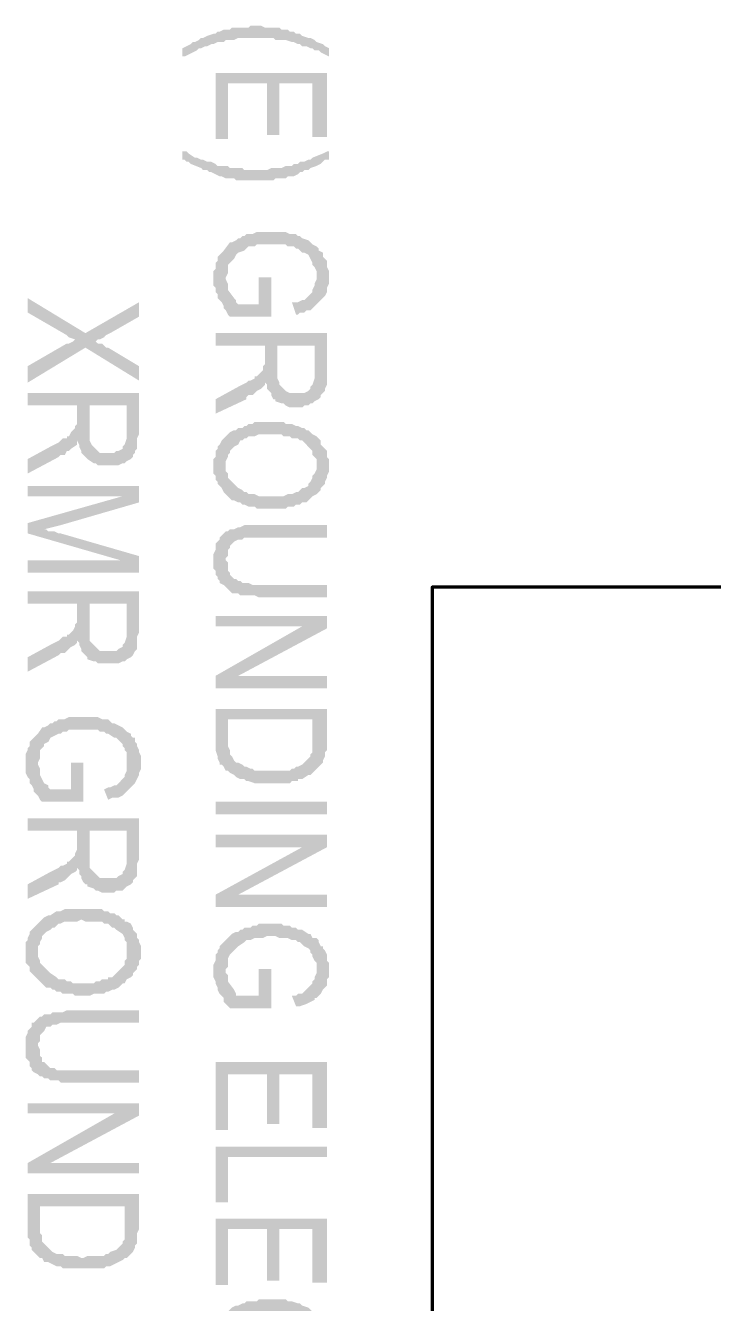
# Model space of a CAD drawing. Header units: inches. Extents: x -186 to 186, y -282 to 282.
# Drawn here: x -67.78 to -55.44, y -0.85 to 22.07 of the extents above; entities that cross this region are included whole.
import ezdxf

# ---------------------------------------------------------------- set-up
doc = ezdxf.new("R2010")
doc.units = ezdxf.units.IN
doc.header["$MEASUREMENT"] = 0
doc.layers.add('H', color=7, linetype='CONTINUOUS', lineweight=100)
doc.layers.add('P', color=250, linetype='CONTINUOUS', lineweight=100)

msp = doc.modelspace()

# ---------------------------------------------------------------- hatches: boundary and pattern name
at = {"layer": 'H', "linetype": 'Continuous'}
for points in [[(-62.333, 21.519), (-62.333, 21.667), (-62.407, 21.704), (-62.444, 21.741), (-62.556, 21.778), (-62.593, 21.815), (-62.667, 21.852), (-62.704, 21.852), (-62.815, 21.889), (-62.852, 21.926), (-62.926, 21.926), (-62.963, 21.963), (-63.037, 21.963), (-63.074, 22), (-63.111, 22), (-63.185, 22), (-63.222, 22.037), (-63.296, 22.037), (-63.333, 22.037), (-63.37, 22.037), (-63.481, 22.037), (-63.556, 22.074), (-63.741, 22.074), (-63.778, 22.037), (-63.889, 22.037), (-63.963, 22.037), (-64, 22.037), (-64.074, 22.037), (-64.111, 22), (-64.185, 22), (-64.222, 22), (-64.296, 21.963), (-64.333, 21.963), (-64.37, 21.926), (-64.407, 21.926), (-64.519, 21.889), (-64.593, 21.852), (-64.63, 21.852), (-64.667, 21.815), (-64.741, 21.778), (-64.778, 21.778), (-64.815, 21.741), (-64.889, 21.704), (-64.963, 21.667), (-64.963, 21.519), (-64.926, 21.519), (-64.704, 21.63), (-64.667, 21.667), (-64.63, 21.667), (-64.556, 21.704), (-64.519, 21.704), (-64.444, 21.741), (-64.407, 21.741), (-64.333, 21.778), (-64.296, 21.778), (-64.222, 21.778), (-64.185, 21.815), (-64.074, 21.815), (-64.037, 21.815), (-63.963, 21.852), (-63.926, 21.852), (-63.852, 21.852), (-63.444, 21.852), (-63.407, 21.852), (-63.333, 21.852), (-63.296, 21.815), (-63.222, 21.815), (-63.148, 21.815), (-63.111, 21.815), (-63, 21.778), (-62.963, 21.778), (-62.889, 21.741), (-62.852, 21.741), (-62.815, 21.704), (-62.778, 21.704), (-62.741, 21.704), (-62.667, 21.667), (-62.63, 21.667), (-62.593, 21.63), (-62.519, 21.63), (-62.481, 21.593), (-62.407, 21.556)], [(-62.37, 20.074), (-62.37, 21.222), (-64.37, 21.222), (-64.37, 20.037), (-64.148, 20.037), (-64.148, 21.037), (-63.444, 21.037), (-63.444, 20.111), (-63.222, 20.111), (-63.222, 21.037), (-62.63, 21.037), (-62.63, 20.074)], [(-62.333, 19.667), (-62.333, 19.815), (-62.37, 19.815), (-62.444, 19.778), (-62.63, 19.704), (-62.667, 19.667), (-62.704, 19.667), (-62.778, 19.63), (-62.815, 19.63), (-62.852, 19.63), (-62.889, 19.593), (-62.963, 19.593), (-63, 19.556), (-63.037, 19.556), (-63.111, 19.556), (-63.185, 19.519), (-63.222, 19.519), (-63.259, 19.519), (-63.333, 19.519), (-63.37, 19.519), (-63.444, 19.481), (-63.852, 19.481), (-63.889, 19.519), (-63.963, 19.519), (-64, 19.519), (-64.037, 19.519), (-64.111, 19.519), (-64.148, 19.556), (-64.222, 19.556), (-64.259, 19.556), (-64.333, 19.556), (-64.37, 19.593), (-64.444, 19.63), (-64.481, 19.63), (-64.519, 19.63), (-64.593, 19.667), (-64.63, 19.667), (-64.704, 19.704), (-64.741, 19.704), (-64.852, 19.778), (-64.889, 19.815), (-64.963, 19.815), (-64.963, 19.667), (-64.926, 19.667), (-64.889, 19.63), (-64.852, 19.63), (-64.815, 19.593), (-64.63, 19.519), (-64.593, 19.481), (-64.519, 19.481), (-64.481, 19.444), (-64.444, 19.444), (-64.37, 19.407), (-64.296, 19.37), (-64.259, 19.37), (-64.185, 19.333), (-64.148, 19.333), (-64.111, 19.333), (-64.037, 19.333), (-64, 19.296), (-63.926, 19.296), (-63.889, 19.296), (-63.778, 19.296), (-63.704, 19.296), (-63.593, 19.296), (-63.556, 19.296), (-63.444, 19.296), (-63.37, 19.296), (-63.333, 19.296), (-63.296, 19.333), (-63.222, 19.333), (-63.185, 19.333), (-63.111, 19.333), (-63.074, 19.37), (-63, 19.37), (-62.963, 19.37), (-62.889, 19.407), (-62.852, 19.444), (-62.815, 19.444), (-62.778, 19.481), (-62.704, 19.481), (-62.667, 19.519), (-62.556, 19.556), (-62.481, 19.593), (-62.444, 19.63), (-62.407, 19.667)], [(-62.333, 17.556), (-62.333, 17.667), (-62.37, 17.741), (-62.37, 17.778), (-62.37, 17.852), (-62.407, 17.889), (-62.444, 17.926), (-62.444, 18), (-62.519, 18.037), (-62.519, 18.074), (-62.556, 18.111), (-62.63, 18.148), (-62.667, 18.185), (-62.704, 18.222), (-62.815, 18.259), (-62.852, 18.296), (-62.889, 18.296), (-62.926, 18.333), (-63, 18.333), (-63.037, 18.333), (-63.111, 18.37), (-63.148, 18.37), (-63.185, 18.37), (-63.333, 18.37), (-63.37, 18.37), (-63.407, 18.37), (-63.481, 18.37), (-63.593, 18.37), (-63.63, 18.37), (-63.704, 18.333), (-63.741, 18.333), (-63.815, 18.333), (-63.852, 18.296), (-63.889, 18.296), (-63.926, 18.259), (-63.963, 18.259), (-64, 18.222), (-64.074, 18.185), (-64.111, 18.185), (-64.222, 18.037), (-64.259, 18), (-64.296, 17.963), (-64.333, 17.926), (-64.333, 17.852), (-64.37, 17.815), (-64.37, 17.778), (-64.37, 17.704), (-64.407, 17.667), (-64.407, 17.593), (-64.407, 17.556), (-64.407, 17.519), (-64.407, 17.481), (-64.407, 17.407), (-64.37, 17.37), (-64.37, 17.296), (-64.333, 17.259), (-64.333, 17.185), (-64.296, 17.148), (-64.259, 17.111), (-64.222, 17.037), (-64.222, 17), (-64.185, 16.963), (-64.185, 17.556), (-64.148, 17.63), (-64.148, 17.667), (-64.148, 17.741), (-64.148, 17.778), (-64.111, 17.815), (-64.037, 17.889), (-64, 17.963), (-63.963, 18), (-63.852, 18.037), (-63.815, 18.074), (-63.778, 18.111), (-63.741, 18.111), (-63.667, 18.111), (-63.63, 18.148), (-63.556, 18.148), (-63.519, 18.148), (-63.444, 18.148), (-63.296, 18.148), (-63.222, 18.148), (-63.185, 18.148), (-63.111, 18.148), (-63.074, 18.111), (-63, 18.111), (-62.963, 18.111), (-62.926, 18.074), (-62.889, 18.074), (-62.852, 18.037), (-62.815, 18), (-62.778, 18), (-62.704, 17.963), (-62.667, 17.889), (-62.63, 17.815), (-62.63, 17.778), (-62.593, 17.741), (-62.556, 17.667), (-62.556, 17.556), (-62.556, 17.074), (-62.519, 17.111), (-62.481, 17.148), (-62.444, 17.185), (-62.407, 17.222), (-62.37, 17.296), (-62.37, 17.333), (-62.37, 17.37), (-62.333, 17.444), (-62.333, 17.481)], [(-63.37, 16.852), (-63.37, 17.556), (-63.593, 17.556), (-63.593, 17.074), (-63.963, 17.074), (-64, 17.111), (-64, 17.148), (-64.037, 17.185), (-64.148, 17.333), (-64.148, 17.407), (-64.148, 17.444), (-64.185, 17.519), (-64.185, 17.556), (-64.185, 16.963), (-64.148, 16.889), (-64.111, 16.852)], [(-62.556, 17.074), (-62.556, 17.556), (-62.556, 17.519), (-62.593, 17.444), (-62.593, 17.407), (-62.63, 17.333), (-62.63, 17.296), (-62.667, 17.259), (-62.741, 17.185), (-62.778, 17.148), (-62.815, 17.148), (-62.889, 17.111), (-62.926, 17.111), (-63, 17.111), (-62.926, 16.889), (-62.889, 16.889), (-62.852, 16.926), (-62.778, 16.926), (-62.741, 16.963), (-62.667, 16.963), (-62.593, 17.037)], [(-66.704, 16.556), (-67.741, 17.185), (-67.741, 16.926), (-67.037, 16.519), (-67, 16.481), (-66.889, 16.444)], [(-65.741, 16.852), (-65.741, 17.111), (-66.704, 16.556), (-66.889, 16.444), (-66.926, 16.407), (-67, 16.37), (-67.037, 16.37), (-67.741, 15.963), (-67.741, 15.667), (-66.704, 16.296), (-66.519, 16.407), (-66.481, 16.444), (-66.444, 16.444), (-66.37, 16.481), (-66.333, 16.519), (-66.259, 16.556)], [(-62.37, 15.815), (-62.37, 16.556), (-64.37, 16.556), (-64.37, 16.333), (-63.481, 16.333), (-63.481, 16.074), (-63.481, 15.704), (-63.481, 15.667), (-63.444, 15.63), (-63.444, 15.556), (-63.407, 15.519), (-63.37, 15.481), (-63.37, 15.444), (-63.333, 15.37), (-63.296, 15.37), (-63.296, 15.333), (-63.259, 16.333), (-62.593, 16.333), (-62.593, 15.815), (-62.593, 15.333), (-62.519, 15.37), (-62.481, 15.407), (-62.481, 15.444), (-62.444, 15.481), (-62.407, 15.519), (-62.407, 15.556), (-62.37, 15.63), (-62.37, 15.741)], [(-65.741, 15.704), (-65.741, 15.963), (-66.296, 16.296), (-66.333, 16.296), (-66.37, 16.333), (-66.407, 16.37), (-66.481, 16.37), (-66.519, 16.407), (-66.704, 16.296)], [(-62.593, 15.333), (-62.593, 15.815), (-62.593, 15.741), (-62.63, 15.63), (-62.667, 15.593), (-62.667, 15.556), (-62.704, 15.519), (-62.778, 15.481), (-62.815, 15.481), (-62.852, 15.481), (-63, 15.481), (-63.037, 15.481), (-63.111, 15.519), (-63.148, 15.556), (-63.185, 15.593), (-63.222, 15.63), (-63.222, 15.667), (-63.259, 15.741), (-63.259, 16.333), (-63.296, 15.333), (-63.185, 15.296), (-63.148, 15.296), (-63.111, 15.259), (-63.037, 15.222), (-62.815, 15.222), (-62.778, 15.259), (-62.704, 15.259), (-62.667, 15.296), (-62.63, 15.296)], [(-63.481, 15.704), (-63.481, 16.074), (-63.481, 16), (-63.519, 15.963), (-63.519, 15.889), (-63.556, 15.852), (-63.593, 15.815), (-63.63, 15.778), (-63.667, 15.778), (-63.667, 15.741), (-63.741, 15.704), (-63.778, 15.704), (-63.815, 15.667), (-63.889, 15.63), (-63.963, 15.593), (-64.37, 15.37), (-64.37, 15.111), (-63.815, 15.37), (-63.815, 15.407), (-63.778, 15.444), (-63.704, 15.444), (-63.667, 15.481), (-63.63, 15.519), (-63.556, 15.556), (-63.519, 15.593), (-63.481, 15.63)], [(-65.741, 14.741), (-65.741, 15.481), (-67.741, 15.481), (-67.741, 15.259), (-66.852, 15.259), (-66.852, 15), (-66.852, 14.63), (-66.815, 14.556), (-66.815, 14.519), (-66.778, 14.444), (-66.778, 14.407), (-66.741, 14.37), (-66.704, 14.333), (-66.667, 14.296), (-66.63, 15.259), (-65.963, 15.259), (-65.963, 14.741), (-65.963, 14.259), (-65.889, 14.296), (-65.852, 14.333), (-65.852, 14.37), (-65.815, 14.407), (-65.815, 14.444), (-65.778, 14.481), (-65.778, 14.519), (-65.778, 14.556), (-65.778, 14.667)], [(-65.963, 14.259), (-65.963, 14.741), (-65.963, 14.667), (-66, 14.556), (-66.037, 14.519), (-66.037, 14.481), (-66.111, 14.444), (-66.148, 14.444), (-66.185, 14.407), (-66.222, 14.407), (-66.37, 14.407), (-66.444, 14.407), (-66.481, 14.444), (-66.519, 14.481), (-66.556, 14.519), (-66.593, 14.556), (-66.63, 14.63), (-66.63, 14.667), (-66.63, 15.259), (-66.667, 14.296), (-66.556, 14.222), (-66.519, 14.222), (-66.481, 14.185), (-66.407, 14.185), (-66.185, 14.185), (-66.148, 14.185), (-66.111, 14.185), (-66.037, 14.222), (-66, 14.222)], [(-66.852, 14.63), (-66.852, 15), (-66.852, 14.926), (-66.889, 14.889), (-66.889, 14.852), (-66.926, 14.815), (-66.963, 14.778), (-67, 14.704), (-67.037, 14.704), (-67.037, 14.667), (-67.111, 14.667), (-67.148, 14.63), (-67.185, 14.593), (-67.259, 14.556), (-67.333, 14.519), (-67.741, 14.296), (-67.741, 14.037), (-67.185, 14.333), (-67.148, 14.37), (-67.074, 14.37), (-67.037, 14.444), (-67, 14.444), (-66.963, 14.481), (-66.852, 14.556)], [(-62.333, 14.185), (-62.333, 14.296), (-62.37, 14.333), (-62.37, 14.37), (-62.37, 14.444), (-62.407, 14.481), (-62.444, 14.519), (-62.481, 14.556), (-62.481, 14.63), (-62.519, 14.667), (-62.556, 14.704), (-62.63, 14.741), (-62.667, 14.778), (-62.704, 14.815), (-62.741, 14.815), (-62.778, 14.852), (-62.815, 14.852), (-62.889, 14.889), (-62.926, 14.889), (-63, 14.926), (-63.037, 14.926), (-63.111, 14.926), (-63.148, 14.963), (-63.222, 14.963), (-63.519, 14.963), (-63.593, 14.963), (-63.667, 14.963), (-63.704, 14.926), (-63.778, 14.926), (-63.815, 14.889), (-63.852, 14.889), (-63.889, 14.852), (-63.963, 14.852), (-64, 14.815), (-64.037, 14.815), (-64.111, 14.778), (-64.148, 14.741), (-64.185, 14.704), (-64.222, 14.667), (-64.259, 14.63), (-64.296, 14.556), (-64.333, 14.519), (-64.333, 14.481), (-64.37, 14.444), (-64.37, 14.407), (-64.37, 14.333), (-64.407, 14.296), (-64.407, 14.222), (-64.407, 14.185), (-64.407, 14.148), (-64.407, 14.037), (-64.37, 14), (-64.37, 13.926), (-64.333, 13.889), (-64.333, 13.852), (-64.296, 13.815), (-64.259, 13.778), (-64.222, 13.704), (-64.185, 13.667), (-64.185, 14.222), (-64.185, 14.259), (-64.148, 14.333), (-64.148, 14.37), (-64.111, 14.407), (-64.111, 14.444), (-64.074, 14.481), (-64.037, 14.519), (-63.963, 14.556), (-63.926, 14.63), (-63.889, 14.63), (-63.852, 14.667), (-63.815, 14.667), (-63.778, 14.704), (-63.704, 14.704), (-63.667, 14.704), (-63.593, 14.741), (-63.481, 14.741), (-63.407, 14.741), (-63.333, 14.741), (-63.185, 14.741), (-63.148, 14.704), (-63.074, 14.704), (-63.037, 14.704), (-63, 14.667), (-62.926, 14.667), (-62.889, 14.667), (-62.852, 14.63), (-62.815, 14.63), (-62.778, 14.593), (-62.667, 14.481), (-62.63, 14.444), (-62.63, 14.37), (-62.593, 14.333), (-62.556, 14.296), (-62.556, 13.667), (-62.519, 13.704), (-62.481, 13.741), (-62.481, 13.778), (-62.444, 13.815), (-62.407, 13.852), (-62.407, 13.889), (-62.37, 13.963), (-62.37, 14), (-62.333, 14.074), (-62.333, 14.111)], [(-62.556, 13.667), (-62.556, 14.185), (-62.556, 14.111), (-62.593, 14.037), (-62.63, 14), (-62.63, 13.963), (-62.667, 13.889), (-62.704, 13.852), (-62.704, 13.815), (-62.778, 13.778), (-62.815, 13.778), (-62.852, 13.741), (-62.889, 13.704), (-62.926, 13.704), (-63, 13.667), (-63.037, 13.667), (-63.074, 13.667), (-63.148, 13.63), (-63.185, 13.63), (-63.556, 13.63), (-63.593, 13.63), (-63.667, 13.667), (-63.704, 13.667), (-63.778, 13.667), (-63.815, 13.704), (-63.852, 13.704), (-63.889, 13.741), (-63.963, 13.778), (-64.074, 13.889), (-64.111, 13.926), (-64.148, 13.963), (-64.148, 14.037), (-64.185, 14.074), (-64.185, 14.148), (-64.185, 14.185), (-64.185, 13.667), (-64.148, 13.63), (-64.111, 13.593), (-64.074, 13.556), (-64.037, 13.556), (-63.963, 13.519), (-63.926, 13.519), (-63.889, 13.481), (-63.852, 13.481), (-63.778, 13.444), (-63.741, 13.444), (-63.667, 13.444), (-63.63, 13.407), (-63.556, 13.407), (-63.519, 13.407), (-63.222, 13.407), (-63.185, 13.407), (-63.111, 13.407), (-63.074, 13.444), (-63, 13.444), (-62.963, 13.444), (-62.926, 13.481), (-62.852, 13.481), (-62.815, 13.519), (-62.741, 13.519), (-62.704, 13.556), (-62.63, 13.63)], [(-65.741, 13.519), (-65.741, 13.815), (-67.741, 13.815), (-67.741, 13.63), (-66.037, 13.63)], [(-65.741, 13.519), (-66.037, 13.63), (-67.741, 13.148), (-67.444, 13.037), (-67.148, 13.111)], [(-65.741, 12.259), (-65.741, 12.556), (-67.148, 12.963), (-67.185, 12.963), (-67.259, 13), (-67.333, 13), (-67.37, 13), (-67.407, 13.037), (-67.444, 13.037), (-67.741, 13.148), (-67.741, 12.963), (-66.074, 12.481)], [(-62.37, 12.889), (-62.37, 13.111), (-63.667, 13.111), (-63.741, 13.111), (-63.815, 13.111), (-63.852, 13.111), (-63.926, 13.074), (-63.963, 13.074), (-64.037, 13.037), (-64.074, 13.037), (-64.111, 13.037), (-64.148, 13), (-64.185, 13), (-64.185, 12.481), (-64.185, 12.519), (-64.148, 12.556), (-64.148, 12.63), (-64.148, 12.667), (-64.111, 12.704), (-64.111, 12.741), (-64.074, 12.778), (-64.037, 12.815), (-63.963, 12.852), (-63.926, 12.852), (-63.889, 12.852), (-63.852, 12.889), (-63.778, 12.889), (-63.667, 12.889), (-63.593, 12.889), (-63.519, 12.889)], [(-62.37, 11.815), (-62.37, 12.037), (-63.704, 12.037), (-63.778, 12.074), (-63.852, 12.074), (-63.889, 12.074), (-63.926, 12.111), (-63.963, 12.111), (-64, 12.148), (-64.037, 12.148), (-64.074, 12.185), (-64.111, 12.222), (-64.111, 12.259), (-64.148, 12.296), (-64.148, 12.37), (-64.148, 12.444), (-64.185, 12.481), (-64.185, 13), (-64.222, 12.963), (-64.259, 12.926), (-64.296, 12.889), (-64.296, 12.852), (-64.333, 12.815), (-64.37, 12.778), (-64.37, 12.704), (-64.37, 12.667), (-64.407, 12.593), (-64.407, 12.519), (-64.407, 12.481), (-64.407, 12.444), (-64.407, 12.407), (-64.407, 12.333), (-64.37, 12.296), (-64.37, 12.222), (-64.333, 12.185), (-64.333, 12.148), (-64.296, 12.111), (-64.296, 12.074), (-64.222, 12.037), (-64.185, 12), (-64.148, 11.963), (-64.111, 11.926), (-64.074, 11.889), (-64, 11.889), (-63.963, 11.889), (-63.926, 11.852), (-63.889, 11.852), (-63.815, 11.852), (-63.778, 11.852), (-63.667, 11.852), (-63.593, 11.815), (-63.519, 11.815)], [(-65.741, 12.259), (-66.074, 12.481), (-67.741, 12.481), (-67.741, 12.259)], [(-65.741, 11.185), (-65.741, 11.926), (-67.741, 11.926), (-67.741, 11.704), (-66.852, 11.704), (-66.852, 11.444), (-66.852, 11.074), (-66.852, 11.037), (-66.815, 11), (-66.815, 10.963), (-66.778, 10.889), (-66.778, 10.852), (-66.741, 10.815), (-66.704, 10.778), (-66.667, 10.741), (-66.667, 10.704), (-66.63, 11.704), (-65.963, 11.704), (-65.963, 11.185), (-65.963, 10.704), (-65.889, 10.741), (-65.852, 10.778), (-65.815, 10.852), (-65.778, 10.889), (-65.778, 10.963), (-65.778, 11), (-65.778, 11.111)], [(-65.963, 10.704), (-65.963, 11.185), (-65.963, 11.111), (-66, 11), (-66.037, 10.963), (-66.037, 10.926), (-66.111, 10.889), (-66.148, 10.852), (-66.185, 10.852), (-66.222, 10.852), (-66.37, 10.852), (-66.444, 10.852), (-66.481, 10.889), (-66.519, 10.926), (-66.556, 10.963), (-66.593, 11), (-66.63, 11.037), (-66.63, 11.111), (-66.63, 11.704), (-66.667, 10.704), (-66.556, 10.667), (-66.519, 10.667), (-66.481, 10.63), (-66.407, 10.63), (-66.185, 10.63), (-66.148, 10.63), (-66.111, 10.63), (-66.037, 10.667), (-66, 10.667)], [(-62.37, 11.259), (-62.37, 11.481), (-64.37, 11.481), (-64.37, 11.296), (-62.815, 11.296)], [(-66.852, 11.074), (-66.852, 11.444), (-66.852, 11.37), (-66.889, 11.333), (-66.889, 11.296), (-66.926, 11.222), (-67, 11.148), (-67.037, 11.148), (-67.037, 11.111), (-67.111, 11.111), (-67.148, 11.074), (-67.185, 11.037), (-67.259, 11), (-67.333, 10.963), (-67.741, 10.741), (-67.741, 10.481), (-67.185, 10.778), (-67.148, 10.815), (-67.074, 10.815), (-67.037, 10.852), (-67, 10.889), (-66.963, 10.926), (-66.889, 10.963), (-66.852, 11)], [(-62.37, 11.259), (-62.815, 11.296), (-64.37, 10.407), (-63.963, 10.407)], [(-62.37, 10.185), (-62.37, 10.407), (-63.963, 10.407), (-64.37, 10.407), (-64.37, 10.185)], [(-65.704, 8.852), (-65.704, 8.963), (-65.741, 9.037), (-65.741, 9.074), (-65.778, 9.148), (-65.778, 9.185), (-65.815, 9.222), (-65.815, 9.296), (-65.852, 9.296), (-65.889, 9.333), (-65.889, 9.37), (-65.963, 9.407), (-66, 9.444), (-66.037, 9.481), (-66.185, 9.556), (-66.222, 9.556), (-66.259, 9.593), (-66.296, 9.63), (-66.37, 9.63), (-66.407, 9.63), (-66.481, 9.667), (-66.519, 9.667), (-66.556, 9.667), (-66.704, 9.667), (-66.778, 9.667), (-66.852, 9.667), (-66.963, 9.667), (-67, 9.667), (-67.074, 9.63), (-67.111, 9.63), (-67.185, 9.63), (-67.222, 9.593), (-67.259, 9.593), (-67.296, 9.556), (-67.333, 9.556), (-67.37, 9.519), (-67.444, 9.481), (-67.481, 9.481), (-67.556, 9.37), (-67.593, 9.333), (-67.63, 9.296), (-67.667, 9.259), (-67.704, 9.222), (-67.704, 9.148), (-67.741, 9.111), (-67.741, 9.074), (-67.778, 9), (-67.778, 8.963), (-67.778, 8.889), (-67.778, 8.852), (-67.778, 8.815), (-67.778, 8.778), (-67.778, 8.704), (-67.778, 8.667), (-67.741, 8.593), (-67.704, 8.556), (-67.704, 8.481), (-67.667, 8.444), (-67.63, 8.37), (-67.63, 8.333), (-67.593, 8.296), (-67.556, 8.259), (-67.556, 8.852), (-67.519, 8.926), (-67.519, 8.963), (-67.519, 9.037), (-67.519, 9.074), (-67.481, 9.111), (-67.444, 9.148), (-67.444, 9.185), (-67.37, 9.222), (-67.333, 9.296), (-67.185, 9.37), (-67.148, 9.37), (-67.111, 9.407), (-67.037, 9.407), (-67, 9.444), (-66.926, 9.444), (-66.889, 9.444), (-66.815, 9.444), (-66.667, 9.444), (-66.63, 9.444), (-66.556, 9.444), (-66.481, 9.444), (-66.444, 9.407), (-66.37, 9.407), (-66.333, 9.37), (-66.296, 9.37), (-66.185, 9.296), (-66.148, 9.296), (-66.037, 9.185), (-66.037, 9.148), (-66, 9.111), (-66, 9.074), (-65.963, 9.037), (-65.963, 8.963), (-65.963, 8.852), (-65.926, 8.37), (-65.889, 8.407), (-65.852, 8.444), (-65.815, 8.481), (-65.778, 8.556), (-65.741, 8.63), (-65.741, 8.667), (-65.704, 8.741), (-65.704, 8.778)], [(-62.37, 9.259), (-62.37, 9.815), (-64.37, 9.815), (-64.37, 9.148), (-64.37, 9.074), (-64.333, 8.963), (-64.333, 8.926), (-64.296, 8.852), (-64.296, 8.815), (-64.259, 8.815), (-64.222, 8.778), (-64.185, 8.704), (-64.148, 8.704), (-64.148, 9.63), (-62.63, 9.63), (-62.63, 9.259), (-62.593, 8.704), (-62.519, 8.778), (-62.481, 8.815), (-62.444, 8.852), (-62.444, 8.889), (-62.407, 8.963), (-62.407, 9.037), (-62.37, 9.074), (-62.37, 9.148), (-62.37, 9.185)], [(-62.593, 8.704), (-62.63, 9.259), (-62.63, 9.185), (-62.63, 9.148), (-62.63, 9.074), (-62.63, 9.037), (-62.667, 9), (-62.667, 8.963), (-62.704, 8.926), (-62.741, 8.889), (-62.778, 8.852), (-62.815, 8.815), (-62.889, 8.778), (-62.926, 8.778), (-62.963, 8.741), (-63, 8.741), (-63.037, 8.704), (-63.111, 8.704), (-63.185, 8.704), (-63.296, 8.704), (-63.37, 8.704), (-63.407, 8.704), (-63.481, 8.704), (-63.519, 8.704), (-63.593, 8.704), (-63.667, 8.704), (-63.704, 8.741), (-63.741, 8.741), (-63.815, 8.778), (-63.852, 8.778), (-63.889, 8.815), (-63.963, 8.852), (-64, 8.852), (-64.037, 8.889), (-64.074, 8.963), (-64.111, 9), (-64.111, 9.037), (-64.111, 9.074), (-64.148, 9.148), (-64.148, 9.63), (-64.148, 8.704), (-64.111, 8.667), (-64.037, 8.63), (-64, 8.593), (-63.926, 8.556), (-63.852, 8.556), (-63.815, 8.519), (-63.778, 8.519), (-63.667, 8.481), (-63.63, 8.481), (-63.556, 8.481), (-63.148, 8.481), (-63.111, 8.481), (-63.037, 8.481), (-63, 8.519), (-62.963, 8.519), (-62.889, 8.519), (-62.889, 8.556), (-62.815, 8.556), (-62.704, 8.63), (-62.667, 8.63), (-62.63, 8.667)], [(-66.741, 8.148), (-66.741, 8.852), (-66.963, 8.852), (-66.963, 8.37), (-67.333, 8.37), (-67.37, 8.407), (-67.37, 8.444), (-67.444, 8.481), (-67.519, 8.63), (-67.519, 8.704), (-67.519, 8.741), (-67.556, 8.815), (-67.556, 8.852), (-67.556, 8.259), (-67.519, 8.185), (-67.481, 8.148)], [(-65.926, 8.37), (-65.963, 8.852), (-65.963, 8.815), (-65.963, 8.741), (-65.963, 8.704), (-66, 8.63), (-66, 8.593), (-66.037, 8.556), (-66.111, 8.481), (-66.148, 8.444), (-66.185, 8.444), (-66.259, 8.407), (-66.296, 8.407), (-66.37, 8.37), (-66.296, 8.185), (-66.222, 8.222), (-66.148, 8.222), (-66.111, 8.222), (-66.037, 8.259), (-65.963, 8.333)], [(-64.37, 7.926), (-62.37, 7.926), (-62.37, 8.148), (-64.37, 8.148)], [(-65.741, 7.111), (-65.741, 7.852), (-67.741, 7.852), (-67.741, 7.63), (-66.852, 7.63), (-66.852, 7.37), (-66.852, 7), (-66.852, 6.963), (-66.815, 6.926), (-66.815, 6.852), (-66.778, 6.815), (-66.778, 6.778), (-66.741, 6.704), (-66.704, 6.667), (-66.667, 6.667), (-66.667, 6.63), (-66.63, 7.63), (-65.963, 7.63), (-65.963, 7.111), (-65.963, 6.63), (-65.889, 6.667), (-65.852, 6.704), (-65.852, 6.741), (-65.815, 6.778), (-65.778, 6.815), (-65.778, 6.852), (-65.778, 6.926), (-65.778, 7.037)], [(-65.963, 6.63), (-65.963, 7.111), (-65.963, 7.037), (-66, 6.926), (-66.037, 6.889), (-66.037, 6.852), (-66.111, 6.815), (-66.148, 6.778), (-66.185, 6.778), (-66.222, 6.778), (-66.37, 6.778), (-66.444, 6.778), (-66.481, 6.815), (-66.519, 6.852), (-66.556, 6.889), (-66.593, 6.926), (-66.63, 6.963), (-66.63, 7.037), (-66.63, 7.63), (-66.667, 6.63), (-66.556, 6.593), (-66.519, 6.556), (-66.481, 6.556), (-66.407, 6.519), (-66.185, 6.519), (-66.148, 6.556), (-66.111, 6.556), (-66.037, 6.556), (-66, 6.593)], [(-66.852, 7), (-66.852, 7.37), (-66.852, 7.296), (-66.889, 7.222), (-66.889, 7.185), (-66.926, 7.148), (-66.963, 7.111), (-67, 7.074), (-67.037, 7.074), (-67.037, 7.037), (-67.111, 7), (-67.148, 7), (-67.185, 6.963), (-67.259, 6.926), (-67.333, 6.889), (-67.741, 6.667), (-67.741, 6.407), (-67.185, 6.667), (-67.185, 6.704), (-67.148, 6.704), (-67.074, 6.741), (-67.037, 6.778), (-67, 6.815), (-66.963, 6.852), (-66.889, 6.889), (-66.852, 6.926)], [(-62.37, 7.333), (-62.37, 7.556), (-64.37, 7.556), (-64.37, 7.333), (-62.815, 7.333)], [(-62.37, 7.333), (-62.815, 7.333), (-64.37, 6.481), (-63.963, 6.481)], [(-62.37, 6.259), (-62.37, 6.481), (-63.963, 6.481), (-64.37, 6.481), (-64.37, 6.259)], [(-65.704, 5.481), (-65.704, 5.556), (-65.741, 5.63), (-65.741, 5.667), (-65.778, 5.704), (-65.778, 5.778), (-65.815, 5.815), (-65.852, 5.852), (-65.852, 5.889), (-65.889, 5.963), (-65.963, 6), (-66, 6), (-66, 6.037), (-66.037, 6.037), (-66.074, 6.074), (-66.111, 6.111), (-66.148, 6.111), (-66.185, 6.148), (-66.259, 6.148), (-66.296, 6.185), (-66.37, 6.185), (-66.407, 6.222), (-66.481, 6.222), (-66.519, 6.222), (-66.593, 6.222), (-66.889, 6.222), (-66.963, 6.222), (-67.037, 6.222), (-67.074, 6.222), (-67.148, 6.185), (-67.185, 6.185), (-67.222, 6.185), (-67.333, 6.111), (-67.37, 6.111), (-67.444, 6.074), (-67.481, 6.037), (-67.519, 6), (-67.556, 5.963), (-67.593, 5.926), (-67.63, 5.889), (-67.667, 5.852), (-67.704, 5.815), (-67.704, 5.778), (-67.741, 5.704), (-67.741, 5.667), (-67.778, 5.63), (-67.778, 5.556), (-67.778, 5.519), (-67.778, 5.481), (-67.778, 5.444), (-67.778, 5.333), (-67.778, 5.259), (-67.741, 5.222), (-67.704, 5.185), (-67.704, 5.111), (-67.667, 5.074), (-67.63, 5.037), (-67.593, 5), (-67.556, 4.963), (-67.556, 5.481), (-67.556, 5.556), (-67.519, 5.593), (-67.519, 5.63), (-67.481, 5.704), (-67.481, 5.741), (-67.444, 5.778), (-67.407, 5.815), (-67.333, 5.852), (-67.296, 5.889), (-67.259, 5.889), (-67.222, 5.926), (-67.185, 5.963), (-67.148, 5.963), (-67.074, 6), (-67.037, 6), (-66.963, 6), (-66.852, 6), (-66.778, 6.037), (-66.704, 6), (-66.556, 6), (-66.519, 6), (-66.444, 6), (-66.407, 6), (-66.37, 5.963), (-66.296, 5.963), (-66.259, 5.926), (-66.222, 5.889), (-66.185, 5.889), (-66.148, 5.852), (-66.037, 5.778), (-66, 5.704), (-66, 5.667), (-65.963, 5.63), (-65.963, 5.556), (-65.963, 4.963), (-65.889, 5), (-65.852, 5.037), (-65.852, 5.074), (-65.815, 5.111), (-65.778, 5.148), (-65.778, 5.185), (-65.741, 5.222), (-65.741, 5.296), (-65.704, 5.333), (-65.704, 5.407)], [(-62.333, 5.148), (-62.333, 5.259), (-62.37, 5.296), (-62.37, 5.37), (-62.37, 5.407), (-62.407, 5.481), (-62.444, 5.519), (-62.444, 5.556), (-62.481, 5.556), (-62.519, 5.63), (-62.519, 5.667), (-62.556, 5.704), (-62.63, 5.704), (-62.667, 5.778), (-62.704, 5.778), (-62.815, 5.852), (-62.852, 5.852), (-62.889, 5.852), (-62.926, 5.889), (-63, 5.889), (-63.037, 5.926), (-63.111, 5.926), (-63.148, 5.926), (-63.185, 5.963), (-63.333, 5.963), (-63.37, 5.963), (-63.407, 5.963), (-63.481, 5.963), (-63.593, 5.963), (-63.63, 5.926), (-63.704, 5.926), (-63.741, 5.889), (-63.815, 5.889), (-63.852, 5.889), (-63.889, 5.852), (-63.926, 5.852), (-63.963, 5.815), (-64, 5.815), (-64.074, 5.778), (-64.111, 5.741), (-64.148, 5.704), (-64.185, 5.667), (-64.222, 5.63), (-64.259, 5.593), (-64.296, 5.556), (-64.296, 5.519), (-64.333, 5.481), (-64.333, 5.444), (-64.37, 5.407), (-64.37, 5.333), (-64.37, 5.296), (-64.407, 5.222), (-64.407, 5.185), (-64.407, 5.111), (-64.407, 5.037), (-64.407, 5), (-64.37, 4.926), (-64.37, 4.889), (-64.333, 4.815), (-64.333, 4.778), (-64.296, 4.704), (-64.259, 4.667), (-64.222, 4.63), (-64.222, 4.556), (-64.185, 4.519), (-64.185, 5.148), (-64.148, 5.185), (-64.148, 5.259), (-64.148, 5.296), (-64.148, 5.333), (-64.111, 5.407), (-64.074, 5.444), (-64.037, 5.481), (-64, 5.519), (-63.963, 5.556), (-63.852, 5.63), (-63.815, 5.667), (-63.778, 5.667), (-63.741, 5.667), (-63.667, 5.704), (-63.63, 5.704), (-63.556, 5.704), (-63.519, 5.704), (-63.444, 5.741), (-63.296, 5.741), (-63.222, 5.704), (-63.185, 5.704), (-63.111, 5.704), (-63.074, 5.704), (-63, 5.667), (-62.963, 5.667), (-62.926, 5.667), (-62.889, 5.63), (-62.852, 5.63), (-62.815, 5.593), (-62.778, 5.556), (-62.704, 5.519), (-62.667, 5.481), (-62.667, 5.444), (-62.63, 5.407), (-62.63, 5.37), (-62.593, 5.296), (-62.556, 5.259), (-62.556, 5.148), (-62.556, 4.63), (-62.519, 4.667), (-62.481, 4.704), (-62.444, 4.778), (-62.37, 4.852), (-62.37, 4.889), (-62.37, 4.963), (-62.333, 5), (-62.333, 5.074)], [(-65.963, 4.963), (-65.963, 5.444), (-65.963, 5.37), (-65.963, 5.333), (-66, 5.296), (-66, 5.222), (-66.037, 5.185), (-66.074, 5.148), (-66.111, 5.111), (-66.148, 5.074), (-66.185, 5.037), (-66.222, 5), (-66.296, 5), (-66.296, 4.963), (-66.37, 4.963), (-66.407, 4.963), (-66.444, 4.926), (-66.519, 4.926), (-66.556, 4.889), (-66.926, 4.889), (-66.963, 4.926), (-67.037, 4.926), (-67.074, 4.963), (-67.148, 4.963), (-67.185, 4.963), (-67.222, 5), (-67.333, 5.074), (-67.37, 5.111), (-67.444, 5.185), (-67.481, 5.222), (-67.519, 5.259), (-67.519, 5.296), (-67.556, 5.37), (-67.556, 5.407), (-67.556, 5.481), (-67.556, 4.963), (-67.519, 4.926), (-67.481, 4.889), (-67.444, 4.852), (-67.407, 4.815), (-67.333, 4.815), (-67.296, 4.778), (-67.259, 4.778), (-67.222, 4.741), (-67.148, 4.741), (-67.111, 4.704), (-67.037, 4.704), (-67, 4.704), (-66.926, 4.704), (-66.889, 4.667), (-66.63, 4.667), (-66.556, 4.704), (-66.481, 4.704), (-66.444, 4.704), (-66.37, 4.704), (-66.333, 4.741), (-66.296, 4.741), (-66.222, 4.778), (-66.185, 4.778), (-66.111, 4.815), (-66.074, 4.852), (-66.037, 4.889), (-66, 4.889)], [(-63.37, 4.444), (-63.37, 5.148), (-63.593, 5.148), (-63.593, 4.667), (-63.963, 4.667), (-64, 4.667), (-64, 4.704), (-64.037, 4.778), (-64.148, 4.926), (-64.148, 4.963), (-64.148, 5.037), (-64.185, 5.074), (-64.185, 5.148), (-64.185, 4.519), (-64.148, 4.481), (-64.111, 4.444)], [(-62.556, 4.63), (-62.556, 5.148), (-62.556, 5.074), (-62.593, 5), (-62.593, 4.963), (-62.63, 4.926), (-62.63, 4.889), (-62.667, 4.852), (-62.741, 4.778), (-62.778, 4.741), (-62.815, 4.704), (-62.889, 4.704), (-62.926, 4.667), (-63, 4.667), (-62.926, 4.481), (-62.889, 4.481), (-62.852, 4.481), (-62.741, 4.519), (-62.667, 4.556), (-62.593, 4.593), (-62.593, 4.63)], [(-65.741, 4.185), (-65.741, 4.407), (-67.037, 4.407), (-67.111, 4.37), (-67.185, 4.37), (-67.222, 4.37), (-67.296, 4.37), (-67.333, 4.333), (-67.407, 4.333), (-67.444, 4.333), (-67.481, 4.296), (-67.519, 4.296), (-67.556, 4.259), (-67.556, 3.778), (-67.556, 3.815), (-67.519, 3.852), (-67.519, 3.889), (-67.519, 3.963), (-67.481, 4), (-67.444, 4.037), (-67.407, 4.111), (-67.333, 4.111), (-67.296, 4.148), (-67.259, 4.148), (-67.222, 4.148), (-67.148, 4.185), (-67.037, 4.185), (-66.963, 4.185), (-66.889, 4.185)], [(-65.741, 3.111), (-65.741, 3.333), (-67.111, 3.333), (-67.148, 3.333), (-67.222, 3.333), (-67.259, 3.37), (-67.296, 3.37), (-67.333, 3.37), (-67.37, 3.407), (-67.407, 3.444), (-67.444, 3.481), (-67.481, 3.481), (-67.481, 3.556), (-67.519, 3.593), (-67.519, 3.63), (-67.519, 3.704), (-67.556, 3.778), (-67.556, 4.259), (-67.593, 4.222), (-67.63, 4.185), (-67.667, 4.185), (-67.667, 4.111), (-67.704, 4.074), (-67.741, 4.037), (-67.741, 4), (-67.778, 3.926), (-67.778, 3.889), (-67.778, 3.815), (-67.778, 3.741), (-67.778, 3.667), (-67.778, 3.63), (-67.778, 3.556), (-67.741, 3.519), (-67.704, 3.481), (-67.704, 3.407), (-67.667, 3.37), (-67.667, 3.333), (-67.63, 3.296), (-67.556, 3.259), (-67.519, 3.222), (-67.481, 3.222), (-67.444, 3.185), (-67.37, 3.185), (-67.333, 3.148), (-67.296, 3.148), (-67.259, 3.148), (-67.185, 3.148), (-67.148, 3.111), (-67.037, 3.111), (-66.963, 3.111), (-66.889, 3.111)], [(-62.37, 2.296), (-62.37, 3.481), (-64.37, 3.481), (-64.37, 2.259), (-64.148, 2.259), (-64.148, 3.259), (-63.444, 3.259), (-63.444, 2.37), (-63.222, 2.37), (-63.222, 3.259), (-62.63, 3.259), (-62.63, 2.296)], [(-65.741, 2.519), (-65.741, 2.741), (-67.741, 2.741), (-67.741, 2.556), (-66.185, 2.556)], [(-65.741, 2.519), (-66.185, 2.556), (-67.741, 1.667), (-67.333, 1.667)], [(-62.37, 1.778), (-62.37, 1.963), (-64.37, 1.963), (-64.37, 0.963), (-64.148, 0.963), (-64.148, 1.778)], [(-65.741, 1.481), (-65.741, 1.667), (-67.333, 1.667), (-67.741, 1.667), (-67.741, 1.481)], [(-65.741, 0.556), (-65.741, 1.111), (-67.741, 1.111), (-67.741, 0.407), (-67.741, 0.333), (-67.704, 0.296), (-67.704, 0.222), (-67.704, 0.185), (-67.667, 0.148), (-67.667, 0.111), (-67.63, 0.074), (-67.593, 0.037), (-67.556, 0), (-67.519, -0.037), (-67.519, 0.889), (-66, 0.889), (-66, 0.556), (-65.963, -0.037), (-65.926, 0), (-65.889, 0.037), (-65.852, 0.074), (-65.815, 0.148), (-65.815, 0.185), (-65.778, 0.222), (-65.778, 0.259), (-65.778, 0.296), (-65.778, 0.37), (-65.778, 0.407), (-65.741, 0.481)], [(-65.963, -0.037), (-66, 0.556), (-66, 0.481), (-66, 0.407), (-66, 0.37), (-66, 0.296), (-66.037, 0.259), (-66.037, 0.222), (-66.074, 0.185), (-66.111, 0.148), (-66.148, 0.111), (-66.259, 0.074), (-66.296, 0.037), (-66.333, 0.037), (-66.37, 0), (-66.444, 0), (-66.481, 0), (-66.556, 0), (-66.667, 0), (-66.741, -0.037), (-66.778, -0.037), (-66.852, 0), (-66.889, 0), (-66.963, 0), (-67.037, 0), (-67.074, 0), (-67.111, 0.037), (-67.185, 0.037), (-67.222, 0.037), (-67.296, 0.074), (-67.333, 0.111), (-67.37, 0.148), (-67.407, 0.185), (-67.444, 0.222), (-67.481, 0.259), (-67.481, 0.296), (-67.481, 0.37), (-67.519, 0.407), (-67.519, 0.889), (-67.519, -0.037), (-67.481, -0.037), (-67.444, -0.111), (-67.37, -0.111), (-67.296, -0.148), (-67.222, -0.185), (-67.185, -0.185), (-67.148, -0.185), (-67.111, -0.222), (-67.037, -0.222), (-67, -0.222), (-66.926, -0.222), (-66.519, -0.222), (-66.481, -0.222), (-66.444, -0.222), (-66.37, -0.222), (-66.333, -0.185), (-66.296, -0.185), (-66.259, -0.185), (-66.185, -0.148), (-66.111, -0.111), (-66.037, -0.074), (-66, -0.037)], [(-62.37, -0.481), (-62.37, 0.667), (-64.37, 0.667), (-64.37, -0.519), (-64.148, -0.519), (-64.148, 0.481), (-63.444, 0.481), (-63.444, -0.444), (-63.222, -0.444), (-63.222, 0.481), (-62.63, 0.481), (-62.63, -0.481)], [(-62.556, -1.037), (-62.63, -1), (-62.667, -0.963), (-62.704, -0.926), (-62.815, -0.889), (-62.852, -0.852), (-62.889, -0.852), (-63, -0.815), (-63.074, -0.815), (-63.111, -0.778), (-63.185, -0.778), (-63.222, -0.778), (-63.481, -0.778), (-63.519, -0.778), (-63.593, -0.778), (-63.63, -0.815), (-63.704, -0.815), (-63.741, -0.815), (-63.815, -0.815), (-63.852, -0.852), (-63.889, -0.852), (-63.963, -0.889), (-64, -0.889), (-64.074, -0.926), (-64.111, -0.963), (-64.148, -1), (-64.185, -1.037), (-64.222, -1.074), (-64.259, -1.111), (-64.296, -1.148), (-64.333, -1.222), (-64.37, -1.259), (-64.37, -1.296), (-64.37, -1.37), (-64.407, -1.407), (-64.407, -1.481), (-64.407, -1.519), (-64.407, -1.556), (-64.407, -1.63), (-64.37, -1.704), (-64.37, -1.741), (-64.37, -1.778), (-64.333, -1.852), (-64.296, -1.889), (-64.296, -1.926), (-64.222, -1.963), (-64.222, -2), (-64.185, -2), (-64.185, -1.519), (-64.185, -1.444), (-64.148, -1.407), (-64.148, -1.333), (-64.111, -1.296), (-64.111, -1.259), (-64.074, -1.222), (-64.037, -1.185), (-63.963, -1.148), (-63.926, -1.111), (-63.852, -1.074), (-63.815, -1.074), (-63.778, -1.037), (-63.741, -1.037), (-63.667, -1.037), (-63.63, -1), (-63.556, -1), (-63.481, -1), (-63.222, -1), (-63.148, -1), (-63.111, -1), (-63.037, -1.037), (-63, -1.037), (-62.963, -1.037), (-62.889, -1.074), (-62.852, -1.111), (-62.778, -1.148), (-62.704, -1.185), (-62.667, -1.222), (-62.667, -1.259), (-62.63, -1.296), (-62.63, -1.333), (-62.593, -1.37), (-62.593, -1.444), (-62.556, -1.481), (-62.556, -1.556)]]:
    msp.add_hatch(color=0, dxfattribs=at).paths.add_polyline_path(points)

# ---------------------------------------------------------------- linework, layer by layer
at = {"layer": 'P', "color": 0, "linetype": 'Continuous'}
msp.add_lwpolyline([(-60.481, -29.296), (-42.63, -29.296), (-42.63, 12), (-60.481, 12), (-60.481, -29.296)], dxfattribs=at)

doc.saveas('drawing.dxf')
